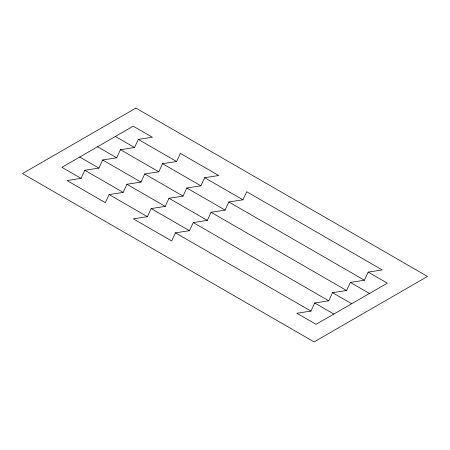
<?xml version="1.0" encoding="UTF-8"?>
<svg xmlns="http://www.w3.org/2000/svg" width="450" height="450" viewBox="0 0 450 450"><rect width="100%" height="100%" fill="white"/><g stroke="black" fill="none" stroke-linecap="round" stroke-linejoin="round"><path stroke-width="0.67" d="M81.073 178.38L84.836 170.269L98.893 168.092L102.656 159.981L116.713 157.804L120.476 149.692L134.533 147.516L138.296 139.404L152.353 137.227L133.194 126.169L61.914 167.321L81.073 178.38L67.016 180.557L105.328 202.674L109.097 194.558L123.148 192.386L126.917 184.269L140.968 182.098L144.737 173.981L158.788 171.81L162.557 163.693L176.608 161.522L180.377 153.405L218.689 175.528L204.632 177.699L200.869 185.816L186.812 187.987L183.049 196.104L168.992 198.276L165.229 206.393L151.172 208.564L147.409 216.681L133.352 218.852L171.664 240.969L175.433 232.858L189.484 230.681L193.252 222.57L207.304 220.393L211.072 212.282L225.124 210.105L228.893 201.994L242.944 199.817L246.713 191.706L382.224 269.944L368.168 272.115L364.404 280.232L350.348 282.403L346.584 290.52L332.527 292.691L328.764 300.808L314.707 302.979L310.944 311.096L296.887 313.267L316.046 324.326L387.326 283.174L368.168 272.115M138.296 139.404L176.608 161.522M204.632 177.699L242.944 199.817M115.374 136.457L134.533 147.516M162.557 163.693L200.869 185.816M228.893 201.994L364.404 280.232M120.476 149.692L158.788 171.81M186.812 187.987L225.124 210.105M350.348 282.403L369.506 293.462M97.554 146.745L116.713 157.804M144.737 173.981L183.049 196.104M211.072 212.282L346.584 290.52M102.656 159.981L140.968 182.098M168.992 198.276L207.304 220.393M332.527 292.691L351.686 303.75M79.734 157.033L98.893 168.092M126.917 184.269L165.229 206.393M193.252 222.57L328.764 300.808M84.836 170.269L123.148 192.386M151.172 208.564L189.484 230.681M314.707 302.979L333.866 314.038M109.097 194.558L147.409 216.681M175.433 232.858L310.944 311.096M135.9 108.09L22.5 173.559L314.1 341.91L427.5 276.441L135.9 108.09"/></g></svg>
